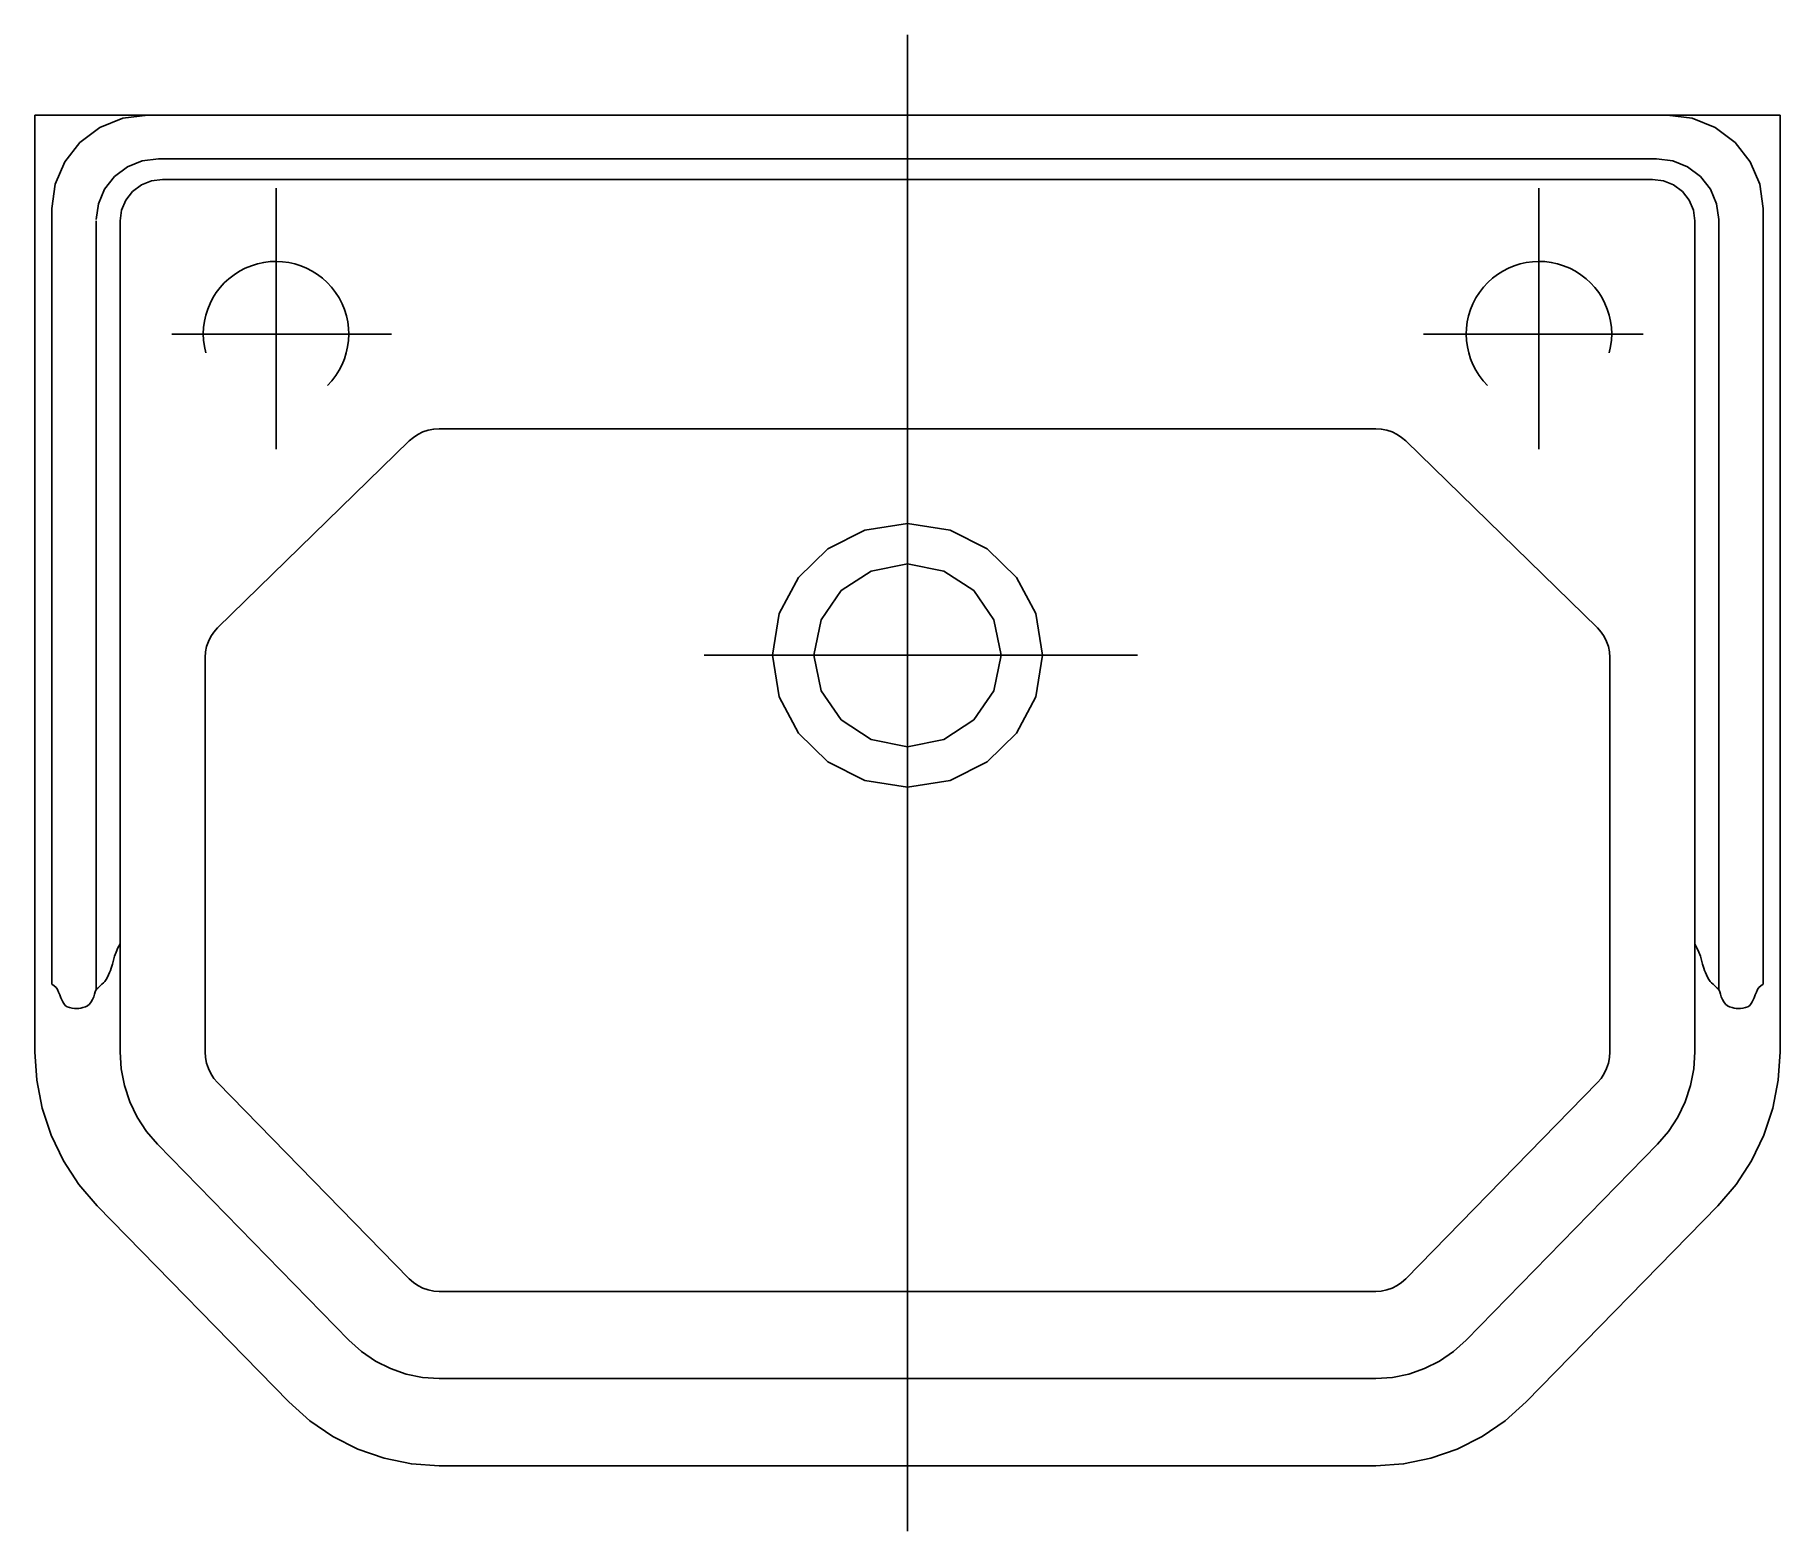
# Model space of a CAD drawing. Extents: x -1058.2 to -974.2, y 879.2 to 951.2.
import ezdxf

# ---------------------------------------------------------------- set-up
doc = ezdxf.new("R2010")
doc.units = 0
doc.header["$LTSCALE"] = 20
doc.header["$MEASUREMENT"] = 0
doc.linetypes.add('CONTINU', pattern=[0])
doc.layers.get('0').update_dxf_attribs({"linetype": 'CONTINUOUS'})

msp = doc.modelspace()

# ---------------------------------------------------------------- linework, layer by layer
at = {"color": 2, "linetype": 'CONTINU'}
for p, q in [((-1016.245, 879.185), (-1016.245, 951.185)), ((-1058.245, 947.331), (-974.244, 947.331)), ((-1058.245, 902.249), (-1058.245, 947.331)), ((-974.244, 902.249), (-974.244, 947.331)), ((-1052.303, 945.223), (-980.186, 945.223)), ((-1052.099, 944.232), (-980.391, 944.232)), ((-1046.64, 931.256), (-1046.64, 943.815)), ((-985.85, 931.256), (-985.85, 943.815)), ((-1057.426, 905.505), (-1057.426, 942.831)), ((-975.064, 905.505), (-975.064, 942.831)), ((-1055.29, 905.241), (-1055.29, 942.232)), ((-1054.147, 902.249), (-1054.147, 942.232)), ((-978.342, 902.249), (-978.342, 942.232)), ((-977.199, 905.241), (-977.199, 942.307)), ((-1051.647, 936.785), (-1041.077, 936.785)), ((-991.412, 936.785), (-980.842, 936.785)), ((-1049.45, 922.646), (-1040.23, 931.647)), ((-1038.781, 932.232), (-993.708, 932.232)), ((-992.259, 931.647), (-983.04, 922.646)), ((-1050.05, 902.249), (-1050.05, 921.232)), ((-1026.031, 921.331), (-1005.182, 921.331)), ((-982.439, 902.249), (-982.439, 921.232)), ((-1049.45, 900.767), (-1040.23, 891.331)), ((-992.259, 891.331), (-983.04, 900.767)), ((-1052.347, 897.802), (-1043.128, 888.366)), ((-989.362, 888.366), (-980.142, 897.802)), ((-1055.245, 894.836), (-1046.025, 885.401)), ((-986.464, 885.401), (-977.245, 894.836)), ((-1038.781, 890.717), (-993.708, 890.717)), ((-1038.781, 886.524), (-993.708, 886.524)), ((-1038.781, 882.33), (-993.708, 882.33))]:
    msp.add_line(p, q, dxfattribs=at)
for points in [[(-1052.816, 947.331), (-1054.012, 947.177), (-1055.118, 946.729), (-1056.075, 946.013)], [(-976.414, 946.013), (-977.372, 946.729), (-978.477, 947.177), (-979.674, 947.331)], [(-1056.075, 946.013), (-1056.81, 945.078), (-1057.268, 943.999), (-1057.426, 942.831)], [(-975.064, 942.831), (-975.222, 943.999), (-975.68, 945.078), (-976.414, 946.013)], [(-1052.303, 945.223), (-1053.078, 945.123), (-1053.795, 944.833), (-1054.415, 944.369)], [(-978.074, 944.369), (-978.695, 944.833), (-979.411, 945.123), (-980.186, 945.223)], [(-1054.415, 944.369), (-1054.891, 943.763), (-1055.188, 943.064), (-1055.29, 942.307)], [(-1052.099, 944.232), (-1052.63, 944.164), (-1053.122, 943.965), (-1053.547, 943.647)], [(-978.942, 943.647), (-979.368, 943.965), (-979.859, 944.164), (-980.391, 944.232)], [(-977.199, 942.307), (-977.301, 943.064), (-977.598, 943.763), (-978.074, 944.369)], [(-1053.547, 943.647), (-1053.874, 943.231), (-1054.077, 942.752), (-1054.147, 942.232)], [(-978.342, 942.232), (-978.412, 942.752), (-978.616, 943.231), (-978.942, 943.647)], [(-1039.566, 932.08), (-1039.806, 931.964), (-1040.029, 931.819), (-1040.23, 931.646)], [(-1038.781, 932.232), (-1039.049, 932.215), (-1039.312, 932.164), (-1039.566, 932.08)], [(-992.924, 932.08), (-993.178, 932.164), (-993.44, 932.215), (-993.708, 932.232)], [(-992.259, 931.646), (-992.461, 931.819), (-992.683, 931.964), (-992.924, 932.08)], [(-1016.245, 927.681), (-1018.301, 927.357), (-1020.086, 926.456), (-1021.495, 925.081), (-1022.418, 923.338), (-1022.75, 921.331)], [(-1009.74, 921.331), (-1010.071, 923.338), (-1010.995, 925.081), (-1012.403, 926.456), (-1014.189, 927.357), (-1016.245, 927.681)], [(-1016.245, 925.731), (-1017.999, 925.385), (-1019.432, 924.442), (-1020.398, 923.043), (-1020.752, 921.331)], [(-1011.737, 921.331), (-1012.092, 923.043), (-1013.057, 924.442), (-1014.49, 925.385), (-1016.245, 925.731)], [(-1049.45, 922.646), (-1049.627, 922.45), (-1049.775, 922.232), (-1049.894, 921.998)], [(-982.595, 921.998), (-982.714, 922.232), (-982.863, 922.45), (-983.04, 922.646)], [(-1049.894, 921.998), (-1049.98, 921.75), (-1050.032, 921.493), (-1050.05, 921.232)], [(-982.439, 921.232), (-982.457, 921.493), (-982.509, 921.75), (-982.595, 921.998)], [(-1022.75, 921.331), (-1022.418, 919.324), (-1021.495, 917.58), (-1020.086, 916.206), (-1018.301, 915.304), (-1016.245, 914.981)], [(-1020.752, 921.331), (-1020.398, 919.618), (-1019.432, 918.219), (-1017.999, 917.276), (-1016.245, 916.931)], [(-1016.245, 916.931), (-1014.49, 917.276), (-1013.057, 918.219), (-1012.092, 919.618), (-1011.737, 921.331)], [(-1016.245, 914.981), (-1014.189, 915.304), (-1012.403, 916.206), (-1010.995, 917.58), (-1010.071, 919.324), (-1009.74, 921.331)], [(-1054.413, 906.845), (-1054.334, 907.051), (-1054.246, 907.253), (-1054.147, 907.451)], [(-978.077, 906.845), (-978.155, 907.051), (-978.244, 907.253), (-978.342, 907.451)], [(-1054.569, 906.278), (-1054.513, 906.466), (-1054.468, 906.657), (-1054.413, 906.845)], [(-977.92, 906.278), (-977.976, 906.466), (-978.022, 906.657), (-978.077, 906.845)], [(-1055.084, 905.436), (-1055.016, 905.502), (-1054.949, 905.568), (-1054.884, 905.637)], [(-1054.884, 905.637), (-1054.814, 905.736), (-1054.757, 905.845), (-1054.705, 905.958)], [(-1054.705, 905.958), (-1054.657, 906.063), (-1054.611, 906.17), (-1054.569, 906.278)], [(-977.784, 905.958), (-977.832, 906.063), (-977.878, 906.17), (-977.92, 906.278)], [(-977.605, 905.637), (-977.676, 905.736), (-977.732, 905.845), (-977.784, 905.958)], [(-977.405, 905.436), (-977.473, 905.502), (-977.54, 905.568), (-977.605, 905.637)], [(-1057.426, 905.505), (-1057.321, 905.432), (-1057.229, 905.347), (-1057.161, 905.247)], [(-1057.161, 905.247), (-1057.103, 905.116), (-1057.047, 904.985), (-1056.99, 904.854)], [(-1056.99, 904.854), (-1056.946, 904.758), (-1056.901, 904.662), (-1056.854, 904.568)], [(-1055.617, 904.541), (-1055.535, 904.651), (-1055.468, 904.771), (-1055.409, 904.897)], [(-1055.409, 904.897), (-1055.374, 905.017), (-1055.346, 905.138), (-1055.29, 905.241)], [(-1055.29, 905.241), (-1055.223, 905.308), (-1055.153, 905.372), (-1055.084, 905.436)], [(-977.199, 905.241), (-977.266, 905.308), (-977.336, 905.372), (-977.405, 905.436)], [(-977.08, 904.897), (-977.115, 905.017), (-977.143, 905.138), (-977.199, 905.241)], [(-976.872, 904.541), (-976.955, 904.651), (-977.022, 904.771), (-977.08, 904.897)], [(-975.499, 904.854), (-975.543, 904.758), (-975.588, 904.662), (-975.635, 904.568)], [(-975.329, 905.247), (-975.387, 905.116), (-975.442, 904.985), (-975.499, 904.854)], [(-975.064, 905.505), (-975.168, 905.432), (-975.26, 905.347), (-975.329, 905.247)], [(-1056.854, 904.568), (-1056.784, 904.481), (-1056.686, 904.42), (-1056.573, 904.377)], [(-1056.573, 904.377), (-1056.458, 904.349), (-1056.341, 904.333), (-1056.223, 904.331)], [(-1056.223, 904.331), (-1056.125, 904.339), (-1056.027, 904.354), (-1055.932, 904.377)], [(-1055.932, 904.377), (-1055.816, 904.415), (-1055.708, 904.467), (-1055.617, 904.541)], [(-976.558, 904.377), (-976.674, 904.415), (-976.781, 904.467), (-976.872, 904.541)], [(-976.267, 904.331), (-976.365, 904.339), (-976.462, 904.354), (-976.558, 904.377)], [(-975.916, 904.377), (-976.031, 904.349), (-976.148, 904.333), (-976.267, 904.331)], [(-975.635, 904.568), (-975.705, 904.481), (-975.804, 904.42), (-975.916, 904.377)], [(-1058.245, 902.249), (-1058.157, 900.88), (-1057.896, 899.537), (-1057.465, 898.237)], [(-1054.147, 902.249), (-1054.095, 901.428), (-1053.938, 900.622), (-1053.68, 899.842)], [(-1050.05, 902.249), (-1050.032, 901.976), (-1049.98, 901.707), (-1049.894, 901.447)], [(-982.595, 901.447), (-982.509, 901.707), (-982.457, 901.976), (-982.439, 902.249)], [(-978.81, 899.842), (-978.551, 900.622), (-978.395, 901.428), (-978.342, 902.249)], [(-975.024, 898.237), (-974.593, 899.537), (-974.332, 900.88), (-974.244, 902.249)], [(-1049.894, 901.447), (-1049.775, 901.201), (-1049.627, 900.973), (-1049.45, 900.767)], [(-983.04, 900.767), (-982.863, 900.973), (-982.714, 901.201), (-982.595, 901.447)], [(-1053.68, 899.842), (-1053.324, 899.104), (-1052.878, 898.421), (-1052.347, 897.802)], [(-980.142, 897.802), (-979.612, 898.421), (-979.166, 899.104), (-978.81, 899.842)], [(-1057.465, 898.237), (-1056.872, 897.007), (-1056.129, 895.868), (-1055.245, 894.836)], [(-977.245, 894.836), (-976.361, 895.868), (-975.617, 897.007), (-975.024, 898.237)], [(-1040.23, 891.331), (-1040.029, 891.15), (-1039.806, 890.998), (-1039.566, 890.877)], [(-992.924, 890.877), (-992.683, 890.998), (-992.461, 891.15), (-992.259, 891.331)], [(-1039.566, 890.877), (-1039.312, 890.789), (-1039.049, 890.735), (-1038.781, 890.717)], [(-993.708, 890.717), (-993.44, 890.735), (-993.178, 890.789), (-992.924, 890.877)], [(-1043.128, 888.366), (-1042.523, 887.823), (-1041.855, 887.367), (-1041.134, 887.002)], [(-991.356, 887.002), (-990.634, 887.367), (-989.967, 887.823), (-989.362, 888.366)], [(-1041.134, 887.002), (-1040.372, 886.738), (-1039.584, 886.577), (-1038.781, 886.524)], [(-993.708, 886.524), (-992.905, 886.577), (-992.118, 886.738), (-991.356, 887.002)], [(-1046.025, 885.401), (-1045.017, 884.496), (-1043.904, 883.735), (-1042.702, 883.128)], [(-989.788, 883.128), (-988.585, 883.735), (-987.472, 884.496), (-986.464, 885.401)], [(-1042.702, 883.128), (-1041.432, 882.687), (-1040.12, 882.42), (-1038.781, 882.33)], [(-993.708, 882.33), (-992.37, 882.42), (-991.057, 882.687), (-989.788, 883.128)]]:
    msp.add_lwpolyline(points, dxfattribs=at)
for centre, start, end in [((-1046.64, 936.785), 314.99998, 194.99989), ((-985.85, 936.785), 345.00032, 225.00011)]:
    msp.add_arc(centre, 3.5, start, end, dxfattribs=at)

doc.saveas('drawing.dxf')
